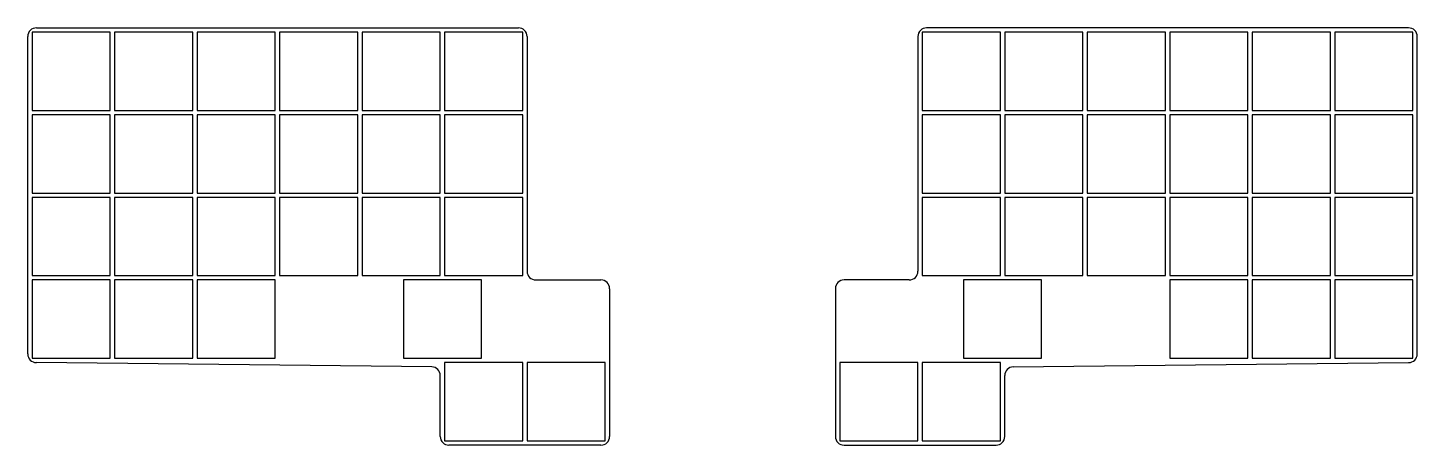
# Model space of a CAD drawing. Header units: millimetres. Extents: x -10 to 310, y -29 to 67.
import ezdxf

# ---------------------------------------------------------------- set-up
doc = ezdxf.new("R2010")
doc.units = ezdxf.units.MM

msp = doc.modelspace()

# ---------------------------------------------------------------- linework, layer by layer
for p, q in [((-10, -8.02), (-10, 65)), ((9, 66), (-9, 66)), ((-9, 66), (-9, 48)), ((-8, 67), (103, 67)), ((9, 48), (9, 66)), ((28, 66), (10, 66)), ((10, 66), (10, 48)), ((28, 48), (28, 66)), ((47, 66), (29, 66)), ((29, 66), (29, 48)), ((47, 48), (47, 66)), ((66, 66), (48, 66)), ((48, 66), (48, 48)), ((66, 48), (66, 66)), ((85, 66), (67, 66)), ((67, 66), (67, 48)), ((85, 48), (85, 66)), ((104, 66), (86, 66)), ((86, 66), (86, 48)), ((104, 48), (104, 66)), ((105, 65), (105, 11)), ((195, 65), (195, 11)), ((214, 66), (196, 66)), ((196, 66), (196, 48)), ((308, 67), (197, 67)), ((214, 48), (214, 66)), ((233, 66), (215, 66)), ((215, 66), (215, 48)), ((233, 48), (233, 66)), ((252, 66), (234, 66)), ((234, 66), (234, 48)), ((252, 48), (252, 66)), ((271, 66), (253, 66)), ((253, 66), (253, 48)), ((271, 48), (271, 66)), ((290, 66), (272, 66)), ((272, 66), (272, 48)), ((290, 48), (290, 66)), ((309, 66), (291, 66)), ((291, 66), (291, 48)), ((309, 48), (309, 66)), ((310, -8.02), (310, 65)), ((-9, 48), (9, 48)), ((10, 48), (28, 48)), ((29, 48), (47, 48)), ((48, 48), (66, 48)), ((67, 48), (85, 48)), ((86, 48), (104, 48)), ((196, 48), (214, 48)), ((215, 48), (233, 48)), ((234, 48), (252, 48)), ((253, 48), (271, 48)), ((272, 48), (290, 48)), ((291, 48), (309, 48)), ((9, 47), (-9, 47)), ((-9, 47), (-9, 29)), ((9, 29), (9, 47)), ((28, 47), (10, 47)), ((10, 47), (10, 29)), ((28, 29), (28, 47)), ((47, 47), (29, 47)), ((29, 47), (29, 29)), ((47, 29), (47, 47)), ((66, 47), (48, 47)), ((48, 47), (48, 29)), ((66, 29), (66, 47)), ((85, 47), (67, 47)), ((67, 47), (67, 29)), ((85, 29), (85, 47)), ((104, 47), (86, 47)), ((86, 47), (86, 29)), ((104, 29), (104, 47)), ((214, 47), (196, 47)), ((196, 47), (196, 29)), ((214, 29), (214, 47)), ((233, 47), (215, 47)), ((215, 47), (215, 29)), ((233, 29), (233, 47)), ((252, 47), (234, 47)), ((234, 47), (234, 29)), ((252, 29), (252, 47)), ((271, 47), (253, 47)), ((253, 47), (253, 29)), ((271, 29), (271, 47)), ((290, 47), (272, 47)), ((272, 47), (272, 29)), ((290, 29), (290, 47)), ((309, 47), (291, 47)), ((291, 47), (291, 29)), ((309, 29), (309, 47)), ((-9, 29), (9, 29)), ((10, 29), (28, 29)), ((29, 29), (47, 29)), ((48, 29), (66, 29)), ((67, 29), (85, 29)), ((86, 29), (104, 29)), ((196, 29), (214, 29)), ((215, 29), (233, 29)), ((234, 29), (252, 29)), ((253, 29), (271, 29)), ((272, 29), (290, 29)), ((291, 29), (309, 29)), ((9, 28), (-9, 28)), ((-9, 28), (-9, 10)), ((9, 10), (9, 28)), ((28, 28), (10, 28)), ((10, 28), (10, 10)), ((28, 10), (28, 28)), ((47, 28), (29, 28)), ((29, 28), (29, 10)), ((47, 10), (47, 28)), ((66, 28), (48, 28)), ((48, 28), (48, 10)), ((66, 10), (66, 28)), ((85, 28), (67, 28)), ((67, 28), (67, 10)), ((85, 10), (85, 28)), ((104, 28), (86, 28)), ((86, 28), (86, 10)), ((104, 10), (104, 28)), ((214, 28), (196, 28)), ((196, 28), (196, 10)), ((214, 10), (214, 28)), ((233, 28), (215, 28)), ((215, 28), (215, 10)), ((233, 10), (233, 28)), ((252, 28), (234, 28)), ((234, 28), (234, 10)), ((252, 10), (252, 28)), ((271, 28), (253, 28)), ((253, 28), (253, 10)), ((271, 10), (271, 28)), ((290, 28), (272, 28)), ((272, 28), (272, 10)), ((290, 10), (290, 28)), ((309, 28), (291, 28)), ((291, 28), (291, 10)), ((309, 10), (309, 28)), ((-9, 10), (9, 10)), ((10, 10), (28, 10)), ((29, 10), (47, 10)), ((48, 10), (66, 10)), ((67, 10), (85, 10)), ((86, 10), (104, 10)), ((196, 10), (214, 10)), ((215, 10), (233, 10)), ((234, 10), (252, 10)), ((253, 10), (271, 10)), ((272, 10), (290, 10)), ((291, 10), (309, 10)), ((9, 9), (-9, 9)), ((-9, 9), (-9, -9)), ((9, -9), (9, 9)), ((28, 9), (10, 9)), ((10, 9), (10, -9)), ((28, -9), (28, 9)), ((47, 9), (29, 9)), ((29, 9), (29, -9)), ((47, -9), (47, 9)), ((94.5, 9), (76.5, 9)), ((76.5, 9), (76.5, -9)), ((94.5, -9), (94.5, 9)), ((107, 9), (122, 9)), ((124, 7), (124, -27)), ((176, 7), (176, -27)), ((193, 9), (178, 9)), ((223.5, 9), (205.5, 9)), ((205.5, 9), (205.5, -9)), ((223.5, -9), (223.5, 9)), ((271, 9), (253, 9)), ((253, 9), (253, -9)), ((271, -9), (271, 9)), ((290, 9), (272, 9)), ((272, 9), (272, -9)), ((290, -9), (290, 9)), ((309, 9), (291, 9)), ((291, 9), (291, -9)), ((309, -9), (309, 9)), ((-9, -9), (9, -9)), ((10, -9), (28, -9)), ((29, -9), (47, -9)), ((76.5, -9), (94.5, -9)), ((205.5, -9), (223.5, -9)), ((253, -9), (271, -9)), ((272, -9), (290, -9)), ((291, -9), (309, -9)), ((83.02, -10.98), (-8.02, -10.02)), ((104, -10), (86, -10)), ((86, -10), (86, -28)), ((104, -28), (104, -10)), ((123, -10), (105, -10)), ((105, -10), (105, -28)), ((123, -28), (123, -10)), ((195, -10), (177, -10)), ((177, -10), (177, -28)), ((195, -28), (195, -10)), ((214, -10), (196, -10)), ((196, -10), (196, -28)), ((214, -28), (214, -10)), ((216.98, -10.98), (308.02, -10.02)), ((85, -27), (85, -12.98)), ((215, -27), (215, -12.98)), ((86, -28), (104, -28)), ((105, -28), (123, -28)), ((177, -28), (195, -28)), ((196, -28), (214, -28)), ((122, -29), (87, -29)), ((178, -29), (213, -29))]:
    msp.add_line(p, q)
for centre, start, end in [((-8, 65), 90, 180), ((103, 65), 0, 90), ((197, 65), 90, 180), ((308, 65), 0, 90), ((107, 11), 180, 270), ((193, 11), 270, 0), ((122, 7), 0, 90), ((178, 7), 90, 180), ((-8, -8.02), 180, 269.3969), ((308, -8.02), 270.6031, 0), ((83, -12.98), 0, 89.3969), ((217, -12.98), 90.6031, 180), ((87, -27), 180, 270), ((122, -27), 270, 0), ((178, -27), 180, 270), ((213, -27), 270, 0)]:
    msp.add_arc(centre, 2, start, end)

doc.saveas('drawing.dxf')
